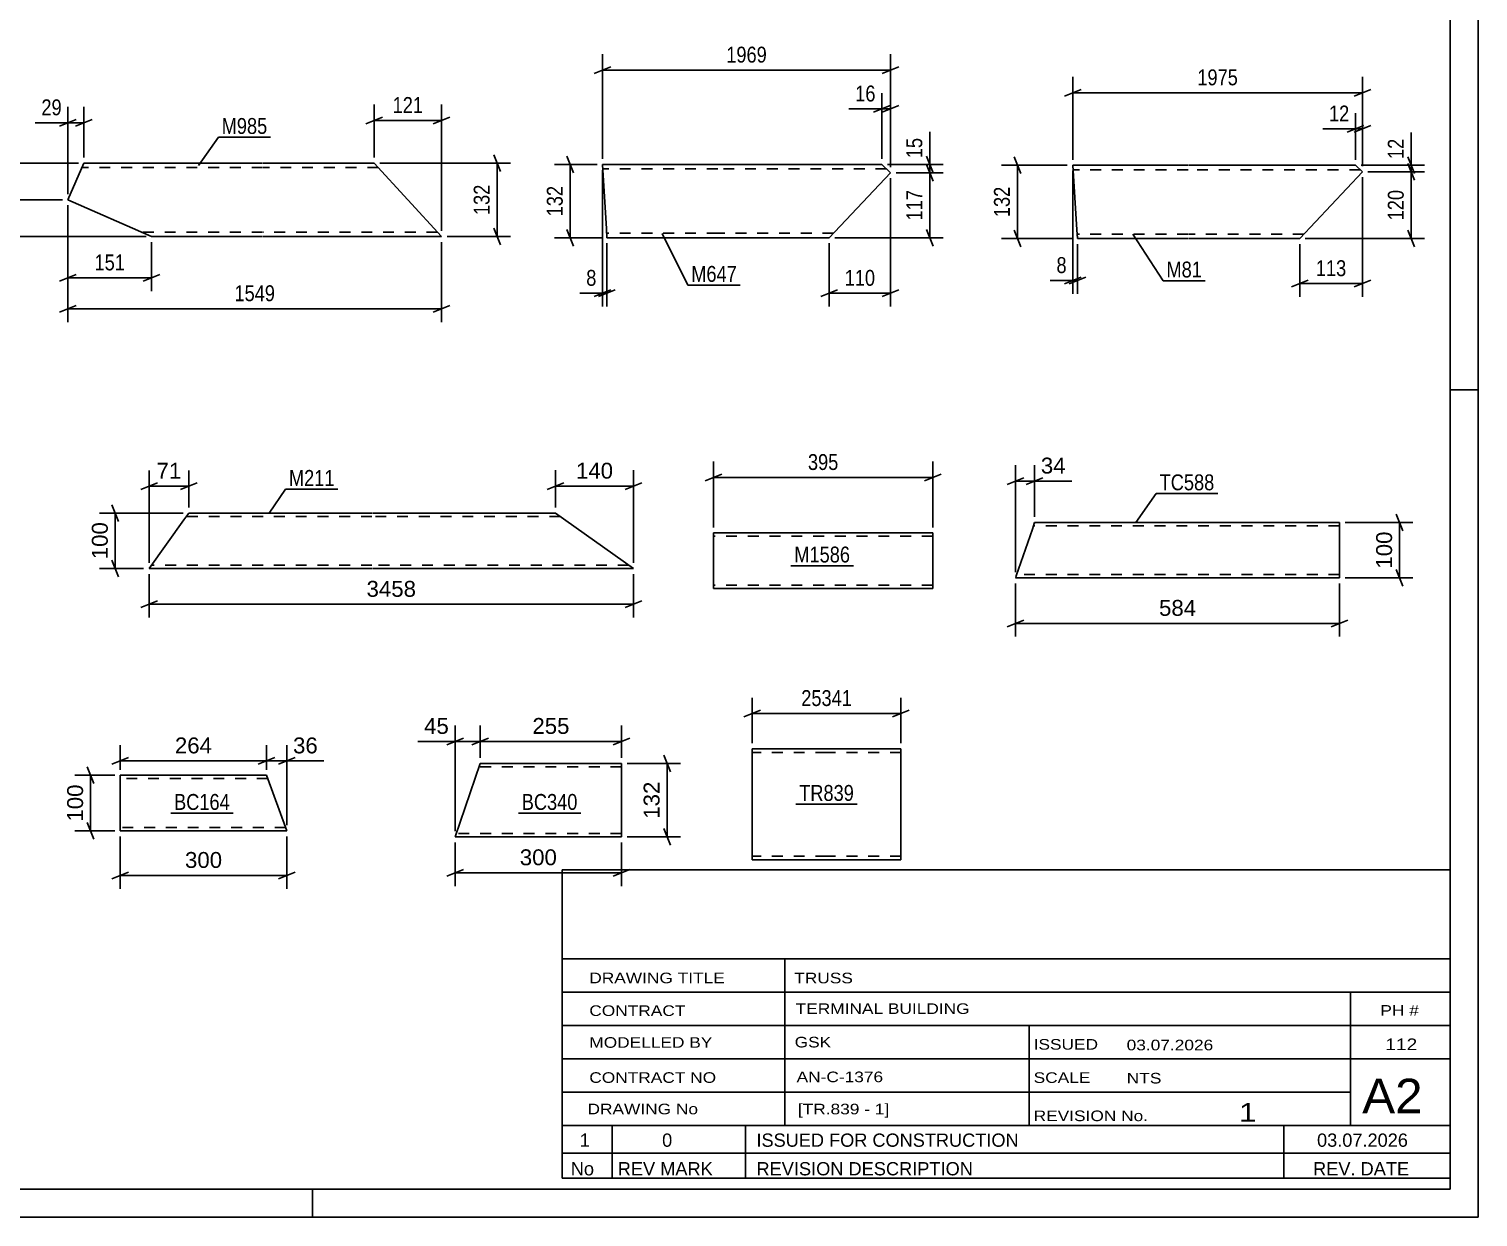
# Model space of a CAD drawing. Header units: millimetres. Extents: x -2250 to 594, y 0 to 1057.
# Drawn here: x 332.9 to 594, y 0 to 214 of the extents above; entities that cross this region are included whole.
import ezdxf

# ---------------------------------------------------------------- set-up
doc = ezdxf.new("R2010")
doc.units = ezdxf.units.MM
doc.linetypes.add('DXK_LINE_DOT2', pattern=[3.9198, 1.9599, -1.9599])
doc.styles.add('Arial', font='ARIAL.TTF', dxfattribs={"height": 0.2})
doc.styles.add('Arial Narrow', font='ARIALN.TTF', dxfattribs={"height": 0.2})

# ---------------------------------------------------------------- blocks, each defined once
blk = doc.blocks.new('Unknown-761553754-1133')
at = {"color": 5, "linetype": 'Continuous'}
for p, q in [((594, 0), (594, 420)), ((589, 5), (589, 415)), ((594, 149), (589, 149)), ((5, 5), (589, 5)), ((384, 0), (384, 5)), ((0, 0), (594, 0))]:
    blk.add_line(p, q, dxfattribs=at)
blk = doc.blocks.new('Unknown-761553754-25803')
at = {"color": 7, "linetype": 'Continuous'}
for p, q in [((429, 16.5), (589, 16.5)), ((589, 16.5), (429, 16.5)), ((429, 16.5), (429, 11.5)), ((438, 16.5), (438, 11.5)), ((462, 16.5), (462, 11.5)), ((559, 16.5), (559, 11.5)), ((589, 16.5), (589, 11.5)), ((429, 11.5), (589, 11.5)), ((429, 11.5), (429, 7)), ((429, 11.5), (589, 11.5)), ((438, 11.5), (438, 7)), ((462, 11.5), (462, 7)), ((559, 11.5), (559, 7)), ((589, 11.5), (589, 7)), ((589, 7), (429, 7))]:
    blk.add_line(p, q, dxfattribs=at)
at = {"color": 7, "linetype": 'Continuous', "style": 'Arial Narrow'}
for s, height, width, p in [('1', 2.39, 1.196471, (432.16, 12.65)), ('0', 2.39, 1.196471, (447, 12.65)), ('ISSUED FOR CONSTRUCTION', 2.3861, 1.196471, (464, 12.65)), ('03.07.2026', 2.386, 1.196471, (565, 12.65)), ('No', 2.386, 1.2, (430.54, 7.5)), ('REV MARK', 2.386, 1.2, (439, 7.5)), ('REVISION DESCRIPTION', 2.3861, 1.2, (464, 7.5)), ('REV. DATE', 2.386, 1.2, (564.28, 7.5))]:
    blk.add_text(s, height=height, dxfattribs=dict(at, width=width)).set_placement(p)
blk = doc.blocks.new('Unknown-761553754-25804')
at = {"color": 7, "linetype": 'Continuous'}
for p, q in [((429, 62.55), (429, 16.5)), ((429, 62.55), (589, 62.55)), ((589, 62.5), (589, 16.5)), ((429, 46.5), (589, 46.5)), ((469.14, 46.5), (469.14, 16.5)), ((429, 40.5), (589, 40.5)), ((571, 16.6), (571, 40.5)), ((429, 34.5), (589, 34.5)), ((513.14, 34.5), (513.14, 16.5)), ((429, 28.5), (589, 28.5)), ((429, 22.5), (571, 22.5)), ((429, 16.5), (589, 16.5))]:
    blk.add_line(p, q, dxfattribs=at)
at = {"color": 7, "style": 'Arial Narrow'}
for s, height, width, p in [('DRAWING TITLE', 1.9089, 1.425378, (433.88, 42.1)), ('TRUSS', 1.909, 1.425378, (470.81, 42.09)), ('CONTRACT', 1.909, 1.425378, (433.88, 36.21)), ('TERMINAL BUILDING', 1.9089, 1.425378, (471.06, 36.57)), ('MODELLED BY', 1.9089, 1.425378, (433.88, 30.48)), ('GSK', 1.909, 1.425378, (470.88, 30.54)), ('ISSUED', 1.909, 1.425378, (513.94, 30.14)), ('03.07.2026', 1.909, 1.425378, (530.69, 30.02)), ('AN-C-1376', 1.909, 1.425378, (471.23, 24.28)), ('CONTRACT NO', 1.9089, 1.425378, (433.88, 24.16)), ('SCALE', 1.909, 1.425378, (513.94, 24.15)), ('A2', 6.204, 1.25, (573.14, 18.7)), ('DRAWING No', 1.909, 1.425378, (433.56, 18.5)), ('[TR.839 - 1]', 1.9089, 1.425378, (471.46, 18.49)), ('REVISION No.', 1.9089, 1.425378, (513.94, 17.27)), ('1', 3.34, 1.5, (550.91, 17.18))]:
    blk.add_text(s, height=height, dxfattribs=dict(at, width=width)).set_placement(p)
at = {"color": 7, "linetype": 'Continuous', "style": 'Arial Narrow', "width": 1.43}
for s, height, p in [('PH #', 1.909, (576.4, 36.25)), ('112', 2.1, (577.3, 30.05)), ('NTS', 1.909, (530.7, 24.05))]:
    blk.add_text(s, height=height, dxfattribs=at).set_placement(p)
blk = doc.blocks.new('Part-761553754-12386 - 12385')
at = {"color": 2, "linetype": 'Continuous'}
for p, q in [((495.77, 123.19), (456.26, 123.19)), ((456.26, 123.19), (456.26, 113.28)), ((495.77, 113.19), (495.77, 123.19)), ((456.26, 113.28), (456.26, 113.19)), ((456.26, 113.19), (495.77, 113.19))]:
    blk.add_line(p, q, dxfattribs=at)
at = {"color": 7, "linetype": 'DXK_LINE_DOT2'}
for p, q in [((495.77, 122.59), (456.26, 122.59)), ((456.26, 113.79), (456.26, 113.84)), ((495.77, 113.79), (456.26, 113.79)), ((495.77, 113.79), (495.77, 113.84))]:
    blk.add_line(p, q, dxfattribs=at)
blk = doc.blocks.new('Part-761553754-12401 - 12400')
at = {"color": 2, "linetype": 'Continuous'}
for p, q in [((476.59, 84.34), (463.25, 84.34)), ((463.25, 65.68), (463.25, 84.34)), ((490.02, 84.34), (476.69, 84.34)), ((490.02, 84.34), (490.02, 64.34)), ((463.25, 65.68), (463.25, 64.34)), ((476.59, 64.34), (463.25, 64.34)), ((490.02, 64.34), (476.69, 64.34))]:
    blk.add_line(p, q, dxfattribs=at)
at = {"color": 7, "linetype": 'DXK_LINE_DOT2'}
for p, q in [((476.59, 83.68), (463.25, 83.68)), ((490.02, 83.68), (476.69, 83.68)), ((463.25, 64.44), (463.25, 65.68)), ((463.25, 65.01), (463.25, 65.06)), ((476.59, 65.01), (463.25, 65.01)), ((490.02, 65.01), (476.69, 65.01)), ((490.02, 65.01), (490.02, 65.06))]:
    blk.add_line(p, q, dxfattribs=at)
blk = doc.blocks.new('Part-761553754-18416 - 18415')
at = {"color": 2, "linetype": 'Continuous'}
for p, q in [((360.85, 125.59), (354.57, 116.79)), ((361.71, 126.79), (360.85, 125.59)), ((361.71, 126.79), (394.71, 126.79)), ((394.81, 126.79), (427.81, 126.79)), ((441.83, 116.79), (427.81, 126.79)), ((354.57, 116.79), (394.71, 116.79)), ((394.81, 116.79), (441.83, 116.79))]:
    blk.add_line(p, q, dxfattribs=at)
at = {"color": 7, "linetype": 'DXK_LINE_DOT2'}
for p, q in [((394.71, 126.19), (361.28, 126.19)), ((361.46, 126.44), (361.71, 126.79)), ((428.65, 126.19), (394.81, 126.19)), ((394.71, 117.39), (355, 117.39)), ((440.99, 117.39), (394.81, 117.39))]:
    blk.add_line(p, q, dxfattribs=at)
blk = doc.blocks.new('Part-761553754-18824 - 18823')
at = {"color": 2, "linetype": 'Continuous'}
for p, q in [((510.8, 115.46), (513.71, 123.91)), ((514.12, 125.11), (513.71, 123.91)), ((514.12, 125.11), (569.05, 125.11)), ((569.05, 125.11), (569.05, 125.01)), ((569.05, 125.01), (569.05, 115.11)), ((510.68, 115.11), (510.71, 115.2)), ((569.05, 115.11), (510.68, 115.11)), ((510.71, 115.2), (510.8, 115.46))]:
    blk.add_line(p, q, dxfattribs=at)
at = {"color": 7, "linetype": 'DXK_LINE_DOT2'}
for p, q in [((569.05, 124.51), (513.91, 124.51)), ((514.09, 125.01), (514, 124.75)), ((514.12, 125.11), (514.09, 125.01)), ((569.05, 124.75), (569.05, 125.11)), ((569.05, 115.71), (510.88, 115.71))]:
    blk.add_line(p, q, dxfattribs=at)
blk = doc.blocks.new('Part-761553754-19126 - 19125')
at = {"color": 2, "linetype": 'Continuous'}
for p, q in [((409.69, 68.47), (414.24, 81.67)), ((414.24, 81.67), (439.69, 81.67)), ((439.69, 81.67), (439.69, 81.58)), ((439.69, 81.58), (439.69, 81.32)), ((439.69, 81.32), (439.69, 80.47)), ((439.69, 68.47), (439.69, 80.47)), ((439.69, 68.47), (409.69, 68.47))]:
    blk.add_line(p, q, dxfattribs=at)
at = {"color": 7, "linetype": 'DXK_LINE_DOT2'}
for p, q in [((439.69, 81.07), (414.03, 81.07)), ((439.69, 80.47), (439.69, 80.93)), ((439.69, 69.07), (409.9, 69.07))]:
    blk.add_line(p, q, dxfattribs=at)
blk = doc.blocks.new('Part-761553754-19142 - 19141')
at = {"color": 2, "linetype": 'Continuous'}
for p, q in [((349.37, 79.55), (349.37, 78.35)), ((349.37, 79.55), (375.73, 79.55)), ((349.37, 70.75), (349.37, 78.35)), ((379.37, 69.55), (375.73, 79.55)), ((349.37, 69.64), (349.37, 70.75)), ((349.37, 69.55), (349.37, 69.64)), ((349.37, 69.55), (379.37, 69.55))]:
    blk.add_line(p, q, dxfattribs=at)
at = {"color": 7, "linetype": 'DXK_LINE_DOT2'}
for p, q in [((349.37, 79.55), (349.37, 79.46)), ((349.37, 79.46), (349.37, 79.2)), ((375.95, 78.95), (349.37, 78.95)), ((349.37, 69.9), (349.37, 70.75)), ((379.16, 70.15), (349.37, 70.15))]:
    blk.add_line(p, q, dxfattribs=at)
blk = doc.blocks.new('Part-761553754-12151 - 12150')
at = {"color": 2, "linetype": 'Continuous'}
for p, q in [((436.97, 177.96), (436.28, 189.56)), ((436.28, 189.56), (457.01, 189.56)), ((457.11, 189.56), (486.58, 189.56)), ((488.15, 188.08), (477.11, 176.36)), ((486.58, 189.56), (488.15, 188.08)), ((437.06, 176.36), (436.97, 177.96)), ((457.01, 176.36), (437.06, 176.36)), ((477.11, 176.36), (457.11, 176.36))]:
    blk.add_line(p, q, dxfattribs=at)
at = {"color": 7, "linetype": 'DXK_LINE_DOT2'}
for p, q in [((457.01, 188.76), (436.33, 188.76)), ((487.43, 188.76), (457.11, 188.76)), ((437.05, 176.48), (436.97, 177.96)), ((437.01, 177.16), (437.01, 177.22)), ((457.01, 177.16), (437.01, 177.16)), ((477.87, 177.16), (457.11, 177.16))]:
    blk.add_line(p, q, dxfattribs=at)
blk = doc.blocks.new('Part-761553754-12158 - 12157')
at = {"color": 2, "linetype": 'Continuous'}
for p, q in [((521.72, 177.82), (521, 189.42)), ((521, 189.42), (541.77, 189.42)), ((541.87, 189.42), (571.93, 189.42)), ((573.16, 188.26), (561.87, 176.22)), ((571.93, 189.42), (573.16, 188.26)), ((521.82, 176.22), (521.72, 177.82)), ((541.77, 176.22), (521.82, 176.22)), ((561.87, 176.22), (541.87, 176.22))]:
    blk.add_line(p, q, dxfattribs=at)
at = {"color": 7, "linetype": 'DXK_LINE_DOT2'}
for p, q in [((541.77, 188.62), (521.05, 188.62)), ((572.78, 188.62), (541.87, 188.62)), ((521.82, 176.34), (521.72, 177.82)), ((521.77, 177.02), (521.77, 177.08)), ((541.77, 177.02), (521.77, 177.02)), ((562.62, 177.02), (541.87, 177.02))]:
    blk.add_line(p, q, dxfattribs=at)
blk = doc.blocks.new('Part-761553754-12169 - 12168')
at = {"color": 2, "linetype": 'Continuous'}
for p, q in [((339.95, 183.21), (342.84, 189.79)), ((375.02, 189.79), (342.84, 189.79)), ((395.12, 189.79), (375.12, 189.79)), ((395.12, 189.79), (407.27, 176.59)), ((355.02, 176.59), (339.95, 183.21)), ((375.02, 176.59), (355.02, 176.59)), ((407.27, 176.59), (375.12, 176.59))]:
    blk.add_line(p, q, dxfattribs=at)
at = {"color": 7, "linetype": 'DXK_LINE_DOT2'}
for p, q in [((375.02, 188.99), (342.49, 188.99)), ((395.86, 188.99), (375.12, 188.99)), ((355.02, 176.59), (352.67, 177.63)), ((375.02, 177.39), (353.2, 177.39)), ((406.53, 177.39), (375.12, 177.39)), ((406.53, 177.39), (406.47, 177.45))]:
    blk.add_line(p, q, dxfattribs=at)
blk = doc.blocks.new('StraightDimension-761553754-13142 - 12385')
at = {"color": 7, "linetype": 'Continuous'}
for p, q in [((456.26, 124.19), (456.26, 136.04)), ((495.77, 124.19), (495.77, 136.04)), ((457.76, 133.79), (454.76, 132.59)), ((456.26, 133.19), (495.77, 133.19)), ((494.27, 132.59), (497.27, 133.79))]:
    blk.add_line(p, q, dxfattribs=at)
at = {"color": 0}
blk.add_wipeout([(479.36, 133.94), (479.36, 138.14), (472.67, 138.14), (472.67, 133.94)], dxfattribs=at)
at = {"color": 3, "style": 'Arial Narrow'}
blk.add_text('395', height=2.863, dxfattribs=at).set_placement((473.27, 134.54))
blk = doc.blocks.new('StraightDimension-761553754-13178 - 12400')
at = {"color": 7, "linetype": 'Continuous'}
for p, q in [((463.25, 85.34), (463.25, 93.53)), ((490.02, 85.34), (490.02, 93.53)), ((464.75, 91.28), (461.75, 90.08)), ((463.25, 90.68), (490.02, 90.68)), ((488.52, 90.08), (491.52, 91.28))]:
    blk.add_line(p, q, dxfattribs=at)
at = {"color": 0}
blk.add_wipeout([(481.81, 91.43), (481.81, 95.63), (471.47, 95.63), (471.47, 91.43)], dxfattribs=at)
at = {"color": 3, "style": 'Arial Narrow'}
blk.add_text('25341', height=2.863, dxfattribs=at).set_placement((472.07, 92.03))
blk = doc.blocks.new('StraightDimension-761553754-18682 - 18415')
at = {"color": 7, "linetype": 'Continuous'}
for p, q in [((354.57, 117.79), (354.57, 134.47)), ((361.71, 127.79), (361.71, 134.47)), ((353.07, 131.02), (356.07, 132.22)), ((354.57, 131.62), (361.71, 131.62)), ((363.21, 132.22), (360.21, 131.02))]:
    blk.add_line(p, q, dxfattribs=at)
at = {"color": 0}
blk.add_wipeout([(360.96, 132.37), (360.96, 136.57), (355.32, 136.57), (355.32, 132.37)], dxfattribs=at)
at = {"color": 3, "style": 'Arial'}
blk.add_text('71', height=2.865, dxfattribs=at).set_placement((355.92, 132.97))
blk = doc.blocks.new('StraightDimension-761553754-18768 - 18415')
at = {"color": 7, "linetype": 'Continuous'}
for p, q in [((347.87, 128.29), (349.07, 125.29)), ((360.71, 126.79), (345.62, 126.79)), ((348.47, 116.79), (348.47, 126.79)), ((349.07, 115.29), (347.87, 118.29)), ((353.57, 116.79), (345.62, 116.79))]:
    blk.add_line(p, q, dxfattribs=at)
at = {"color": 0}
blk.add_wipeout([(347.72, 125.73), (343.52, 125.73), (343.52, 117.86), (347.72, 117.86)], dxfattribs=at)
at = {"color": 3, "style": 'Arial'}
blk.add_text('100', height=2.865, rotation=90.0002, dxfattribs=at).set_placement((347.12, 118.46))
blk = doc.blocks.new('StraightDimension-761553754-18720 - 18415')
at = {"color": 7, "linetype": 'Continuous'}
for p, q in [((427.81, 127.79), (427.81, 134.48)), ((441.83, 117.79), (441.83, 134.48)), ((429.31, 132.23), (426.31, 131.03)), ((427.81, 131.63), (441.83, 131.63)), ((440.33, 131.03), (443.33, 132.23))]:
    blk.add_line(p, q, dxfattribs=at)
at = {"color": 0}
blk.add_wipeout([(438.75, 132.38), (438.75, 136.58), (430.88, 136.58), (430.88, 132.38)], dxfattribs=at)
at = {"color": 3, "style": 'Arial'}
blk.add_text('140', height=2.865, dxfattribs=at).set_placement((431.48, 132.98))
blk = doc.blocks.new('StraightDimension-761553754-18748 - 18415')
at = {"color": 7, "linetype": 'Continuous'}
for p, q in [((354.57, 115.79), (354.57, 107.95)), ((441.83, 115.79), (441.83, 107.95)), ((356.07, 110.95), (353.07, 109.75)), ((354.57, 110.35), (441.83, 110.35)), ((440.33, 109.75), (443.33, 110.95))]:
    blk.add_line(p, q, dxfattribs=at)
at = {"color": 0}
blk.add_wipeout([(403.25, 111.1), (403.25, 115.3), (393.15, 115.3), (393.15, 111.1)], dxfattribs=at)
at = {"color": 3, "style": 'Arial'}
blk.add_text('3458', height=2.865, dxfattribs=at).set_placement((393.75, 111.7))
blk = doc.blocks.new('StraightDimension-761553754-18864 - 18823')
at = {"color": 7, "linetype": 'Continuous'}
for p, q in [((510.68, 114.11), (510.68, 104.52)), ((569.05, 114.11), (569.05, 104.52)), ((512.18, 107.52), (509.18, 106.32)), ((567.55, 106.32), (570.55, 107.52)), ((510.68, 106.92), (569.05, 106.92))]:
    blk.add_line(p, q, dxfattribs=at)
at = {"color": 0}
blk.add_wipeout([(543.8, 107.67), (543.8, 111.87), (535.93, 111.87), (535.93, 107.67)], dxfattribs=at)
at = {"color": 3, "style": 'Arial'}
blk.add_text('584', height=2.865, dxfattribs=at).set_placement((536.53, 108.27))
blk = doc.blocks.new('StraightDimension-761553754-18830 - 18823')
at = {"color": 7, "linetype": 'Continuous'}
for p, q in [((509.18, 131.95), (512.18, 133.15)), ((510.68, 116.11), (510.68, 135.4)), ((515.62, 133.15), (512.62, 131.95)), ((514.12, 126.11), (514.12, 135.4)), ((510.68, 132.55), (514.12, 132.55))]:
    blk.add_line(p, q, dxfattribs=at)
at = {"color": 0}
blk.add_wipeout([(520.29, 133.3), (520.29, 137.5), (514.64, 137.5), (514.64, 133.3)], dxfattribs=at)
at = {"color": 7, "linetype": 'Continuous'}
blk.add_line((514.12, 132.55), (520.82, 132.55), dxfattribs=at)
blk.add_line((514.12, 132.55), (520.82, 132.55), dxfattribs=at)
at = {"color": 3, "style": 'Arial'}
blk.add_text('34', height=2.865, dxfattribs=at).set_placement((515.24, 133.9))
blk = doc.blocks.new('StraightDimension-761553754-18853 - 18823')
at = {"color": 7, "linetype": 'Continuous'}
for p, q in [((579.26, 126.61), (580.46, 123.61)), ((570.05, 125.11), (582.26, 125.11)), ((579.86, 115.11), (579.86, 125.11)), ((570.05, 115.11), (582.26, 115.11)), ((580.46, 113.61), (579.26, 116.61))]:
    blk.add_line(p, q, dxfattribs=at)
at = {"color": 0}
blk.add_wipeout([(579.11, 124.04), (574.91, 124.04), (574.91, 116.17), (579.11, 116.17)], dxfattribs=at)
at = {"color": 3, "style": 'Arial'}
blk.add_text('100', height=2.865, rotation=90.0002, dxfattribs=at).set_placement((578.51, 116.77))
blk = doc.blocks.new('StraightDimension-761553754-19539 - 19125')
at = {"color": 7, "linetype": 'Continuous'}
for p, q in [((440.69, 81.67), (450.29, 81.67)), ((448.49, 80.17), (447.29, 83.17)), ((447.89, 68.47), (447.89, 81.67)), ((440.69, 68.47), (450.29, 68.47)), ((447.29, 69.97), (448.49, 66.97))]:
    blk.add_line(p, q, dxfattribs=at)
at = {"color": 0}
blk.add_wipeout([(447.14, 79), (442.94, 79), (442.94, 71.13), (447.14, 71.13)], dxfattribs=at)
at = {"color": 3, "style": 'Arial'}
blk.add_text('132', height=2.865, rotation=90.0002, dxfattribs=at).set_placement((446.54, 71.73))
blk = doc.blocks.new('StraightDimension-761553754-19550 - 19125')
at = {"color": 7, "linetype": 'Continuous'}
for p, q in [((415.74, 86.26), (412.74, 85.06)), ((414.24, 82.67), (414.24, 88.51)), ((438.19, 85.06), (441.19, 86.26)), ((439.69, 82.67), (439.69, 88.51)), ((414.24, 85.66), (439.69, 85.66))]:
    blk.add_line(p, q, dxfattribs=at)
at = {"color": 0}
blk.add_wipeout([(430.9, 86.41), (430.9, 90.61), (423.03, 90.61), (423.03, 86.41)], dxfattribs=at)
at = {"color": 3, "style": 'Arial'}
blk.add_text('255', height=2.865, dxfattribs=at).set_placement((423.63, 87.01))
blk = doc.blocks.new('StraightDimension-761553754-19551 - 19125')
at = {"color": 7, "linetype": 'Continuous'}
for p, q in [((408.19, 85.06), (411.19, 86.26)), ((409.69, 69.47), (409.69, 88.51)), ((415.74, 86.26), (412.74, 85.06)), ((414.24, 82.67), (414.24, 88.51)), ((409.69, 85.66), (414.24, 85.66))]:
    blk.add_line(p, q, dxfattribs=at)
at = {"color": 0}
blk.add_wipeout([(409.17, 86.41), (409.17, 90.61), (403.52, 90.61), (403.52, 86.41)], dxfattribs=at)
at = {"color": 7, "linetype": 'Continuous'}
blk.add_line((409.69, 85.66), (402.99, 85.66), dxfattribs=at)
blk.add_line((409.69, 85.66), (402.99, 85.66), dxfattribs=at)
at = {"color": 3, "style": 'Arial'}
blk.add_text('45', height=2.865, dxfattribs=at).set_placement((404.12, 87.01))
blk = doc.blocks.new('StraightDimension-761553754-19585 - 19125')
at = {"color": 7, "linetype": 'Continuous'}
for p, q in [((409.69, 67.47), (409.69, 59.6)), ((439.69, 67.47), (439.69, 59.6)), ((411.19, 62.6), (408.19, 61.4)), ((409.69, 62), (439.69, 62)), ((438.19, 61.4), (441.19, 62.6))]:
    blk.add_line(p, q, dxfattribs=at)
at = {"color": 0}
blk.add_wipeout([(428.63, 62.75), (428.63, 66.95), (420.76, 66.95), (420.76, 62.75)], dxfattribs=at)
at = {"color": 3, "style": 'Arial'}
blk.add_text('300', height=2.865, dxfattribs=at).set_placement((421.36, 63.35))
blk = doc.blocks.new('StraightDimension-761553754-19528 - 19141')
at = {"color": 7, "linetype": 'Continuous'}
for p, q in [((349.37, 68.55), (349.37, 59.12)), ((379.37, 68.55), (379.37, 59.12)), ((350.87, 62.12), (347.87, 60.92)), ((349.37, 61.52), (379.37, 61.52)), ((377.87, 60.92), (380.87, 62.12))]:
    blk.add_line(p, q, dxfattribs=at)
at = {"color": 0}
blk.add_wipeout([(368.31, 62.27), (368.31, 66.47), (360.44, 66.47), (360.44, 62.27)], dxfattribs=at)
at = {"color": 3, "style": 'Arial'}
blk.add_text('300', height=2.865, dxfattribs=at).set_placement((361.04, 62.87))
blk = doc.blocks.new('StraightDimension-761553754-19504 - 19141')
at = {"color": 7, "linetype": 'Continuous'}
for p, q in [((349.37, 80.55), (349.37, 85)), ((375.73, 80.55), (375.73, 85)), ((350.87, 82.75), (347.87, 81.55)), ((349.37, 82.15), (375.73, 82.15)), ((374.23, 81.55), (377.23, 82.75))]:
    blk.add_line(p, q, dxfattribs=at)
at = {"color": 0}
blk.add_wipeout([(366.49, 82.9), (366.49, 87.1), (358.62, 87.1), (358.62, 82.9)], dxfattribs=at)
at = {"color": 3, "style": 'Arial'}
blk.add_text('264', height=2.865, dxfattribs=at).set_placement((359.22, 83.5))
blk = doc.blocks.new('StraightDimension-761553754-19480 - 19141')
at = {"color": 7, "linetype": 'Continuous'}
for p, q in [((343.42, 81.05), (344.62, 78.05)), ((348.37, 79.55), (341.17, 79.55)), ((344.02, 69.55), (344.02, 79.55)), ((344.62, 68.05), (343.42, 71.05)), ((348.37, 69.55), (341.17, 69.55))]:
    blk.add_line(p, q, dxfattribs=at)
at = {"color": 0}
blk.add_wipeout([(343.27, 78.48), (339.07, 78.48), (339.07, 70.61), (343.27, 70.61)], dxfattribs=at)
at = {"color": 3, "style": 'Arial'}
blk.add_text('100', height=2.865, rotation=90.0002, dxfattribs=at).set_placement((342.67, 71.21))
blk = doc.blocks.new('StraightDimension-761553754-19503 - 19141')
at = {"color": 7, "linetype": 'Continuous'}
for p, q in [((375.73, 80.55), (375.73, 85)), ((379.37, 70.55), (379.37, 85)), ((374.23, 81.55), (377.23, 82.75)), ((375.73, 82.15), (379.37, 82.15)), ((380.87, 82.75), (377.87, 81.55))]:
    blk.add_line(p, q, dxfattribs=at)
at = {"color": 0}
blk.add_wipeout([(385.55, 82.9), (385.55, 87.1), (379.9, 87.1), (379.9, 82.9)], dxfattribs=at)
at = {"color": 7, "linetype": 'Continuous'}
blk.add_line((379.37, 82.15), (386.07, 82.15), dxfattribs=at)
blk.add_line((379.37, 82.15), (386.07, 82.15), dxfattribs=at)
at = {"color": 3, "style": 'Arial'}
blk.add_text('36', height=2.865, dxfattribs=at).set_placement((380.5, 83.5))
blk = doc.blocks.new('StraightDimension-761553754-18041 - 12150')
at = {"color": 7, "linetype": 'Continuous'}
for p, q in [((489.15, 188.08), (497.62, 188.08)), ((494.62, 189.58), (495.82, 186.58)), ((495.22, 176.36), (495.22, 188.08)), ((495.82, 174.86), (494.62, 177.86)), ((478.11, 176.36), (497.62, 176.36))]:
    blk.add_line(p, q, dxfattribs=at)
at = {"color": 0}
blk.add_wipeout([(494.47, 185.56), (490.27, 185.56), (490.27, 178.88), (494.47, 178.88)], dxfattribs=at)
at = {"color": 3, "style": 'Arial Narrow'}
blk.add_text('117', height=2.863, rotation=90.0002, dxfattribs=at).set_placement((493.87, 179.48))
blk = doc.blocks.new('StraightDimension-761553754-12788 - 12150')
at = {"color": 7, "linetype": 'Continuous'}
for p, q in [((436.28, 188.56), (436.28, 163.96)), ((437.06, 175.36), (437.06, 163.96)), ((434.78, 165.76), (437.78, 166.96)), ((438.56, 166.96), (435.56, 165.76)), ((436.28, 166.36), (437.06, 166.36))]:
    blk.add_line(p, q, dxfattribs=at)
at = {"color": 0}
blk.add_wipeout([(435.76, 167.11), (435.76, 171.31), (432.73, 171.31), (432.73, 167.11)], dxfattribs=at)
at = {"color": 7, "linetype": 'Continuous'}
blk.add_line((436.28, 166.36), (432.2, 166.36), dxfattribs=at)
blk.add_line((436.28, 166.36), (432.2, 166.36), dxfattribs=at)
at = {"color": 3, "style": 'Arial Narrow'}
blk.add_text('8', height=2.86, dxfattribs=at).set_placement((433.33, 167.71))
blk = doc.blocks.new('StraightDimension-761553754-18040 - 12150')
at = {"color": 7, "linetype": 'Continuous'}
for p, q in [((494.62, 191.06), (495.82, 188.06)), ((487.58, 189.56), (497.62, 189.56)), ((489.15, 188.08), (497.62, 188.08)), ((495.82, 186.58), (494.62, 189.58)), ((495.22, 188.08), (495.22, 189.56))]:
    blk.add_line(p, q, dxfattribs=at)
at = {"color": 0}
blk.add_wipeout([(494.47, 194.94), (490.27, 194.94), (490.27, 190.09), (494.47, 190.09)], dxfattribs=at)
at = {"color": 7, "linetype": 'Continuous'}
blk.add_line((495.22, 189.56), (495.22, 195.47), dxfattribs=at)
blk.add_line((495.22, 189.56), (495.22, 195.47), dxfattribs=at)
at = {"color": 3, "style": 'Arial Narrow'}
blk.add_text('15', height=2.863, rotation=90.0002, dxfattribs=at).set_placement((493.87, 190.69))
blk = doc.blocks.new('StraightDimension-761553754-12804 - 12150')
at = {"color": 7, "linetype": 'Continuous'}
for p, q in [((431.04, 188.06), (429.84, 191.06)), ((435.28, 189.56), (427.59, 189.56)), ((430.44, 176.36), (430.44, 189.56)), ((429.84, 177.86), (431.04, 174.86)), ((436.06, 176.36), (427.59, 176.36))]:
    blk.add_line(p, q, dxfattribs=at)
at = {"color": 0}
blk.add_wipeout([(429.69, 186.3), (425.49, 186.3), (425.49, 179.62), (429.69, 179.62)], dxfattribs=at)
at = {"color": 3, "style": 'Arial Narrow'}
blk.add_text('132', height=2.863, rotation=90.0002, dxfattribs=at).set_placement((429.09, 180.22))
blk = doc.blocks.new('StraightDimension-761553754-12792 - 12150')
at = {"color": 7, "linetype": 'Continuous'}
for p, q in [((486.58, 190.56), (486.58, 202.41)), ((488.15, 189.08), (488.15, 202.41)), ((485.08, 198.96), (488.08, 200.16)), ((486.58, 199.56), (488.15, 199.56)), ((489.65, 200.16), (486.65, 198.96))]:
    blk.add_line(p, q, dxfattribs=at)
at = {"color": 0}
blk.add_wipeout([(486.05, 200.31), (486.05, 204.51), (481.19, 204.51), (481.19, 200.31)], dxfattribs=at)
at = {"color": 7, "linetype": 'Continuous'}
blk.add_line((486.58, 199.56), (480.67, 199.56), dxfattribs=at)
blk.add_line((486.58, 199.56), (480.67, 199.56), dxfattribs=at)
at = {"color": 3, "style": 'Arial Narrow'}
blk.add_text('16', height=2.863, dxfattribs=at).set_placement((481.79, 200.91))
blk = doc.blocks.new('StraightDimension-761553754-12784 - 12150')
at = {"color": 7, "linetype": 'Continuous'}
for p, q in [((488.15, 187.08), (488.15, 163.96)), ((477.11, 175.36), (477.11, 163.96)), ((475.61, 165.76), (478.61, 166.96)), ((477.11, 166.36), (488.15, 166.36)), ((489.65, 166.96), (486.65, 165.76))]:
    blk.add_line(p, q, dxfattribs=at)
at = {"color": 0}
blk.add_wipeout([(485.97, 167.11), (485.97, 171.31), (479.29, 171.31), (479.29, 167.11)], dxfattribs=at)
at = {"color": 3, "style": 'Arial Narrow'}
blk.add_text('110', height=2.863, dxfattribs=at).set_placement((479.89, 167.71))
blk = doc.blocks.new('StraightDimension-761553754-12810 - 12150')
at = {"color": 7, "linetype": 'Continuous'}
for p, q in [((436.28, 190.56), (436.28, 209.41)), ((488.15, 189.08), (488.15, 209.41)), ((437.78, 207.16), (434.78, 205.96)), ((436.28, 206.56), (488.15, 206.56)), ((486.65, 205.96), (489.65, 207.16))]:
    blk.add_line(p, q, dxfattribs=at)
at = {"color": 0}
blk.add_wipeout([(466.47, 207.31), (466.47, 211.51), (457.96, 211.51), (457.96, 207.31)], dxfattribs=at)
at = {"color": 3, "style": 'Arial Narrow'}
blk.add_text('1969', height=2.863, dxfattribs=at).set_placement((458.56, 207.91))
blk = doc.blocks.new('StraightDimension-761553754-18185 - 12157')
at = {"color": 7, "linetype": 'Continuous'}
for p, q in [((581.36, 190.92), (582.56, 187.92)), ((572.93, 189.42), (584.36, 189.42)), ((574.16, 188.26), (584.36, 188.26)), ((582.56, 186.76), (581.36, 189.76)), ((581.96, 188.26), (581.96, 189.42))]:
    blk.add_line(p, q, dxfattribs=at)
at = {"color": 0}
blk.add_wipeout([(581.21, 194.8), (577.01, 194.8), (577.01, 189.94), (581.21, 189.94)], dxfattribs=at)
at = {"color": 7, "linetype": 'Continuous'}
blk.add_line((581.96, 189.42), (581.96, 195.33), dxfattribs=at)
blk.add_line((581.96, 189.42), (581.96, 195.33), dxfattribs=at)
at = {"color": 3, "style": 'Arial Narrow'}
blk.add_text('12', height=2.863, rotation=90.0002, dxfattribs=at).set_placement((580.61, 190.54))
blk = doc.blocks.new('StraightDimension-761553754-12822 - 12157')
at = {"color": 7, "linetype": 'Continuous'}
for p, q in [((571.93, 190.42), (571.93, 198.81)), ((573.16, 189.26), (573.16, 198.81)), ((570.43, 195.36), (573.43, 196.56)), ((574.66, 196.56), (571.66, 195.36)), ((571.93, 195.96), (573.16, 195.96))]:
    blk.add_line(p, q, dxfattribs=at)
at = {"color": 0}
blk.add_wipeout([(571.4, 196.71), (571.4, 200.91), (566.55, 200.91), (566.55, 196.71)], dxfattribs=at)
at = {"color": 7, "linetype": 'Continuous'}
blk.add_line((571.93, 195.96), (566.02, 195.96), dxfattribs=at)
blk.add_line((571.93, 195.96), (566.02, 195.96), dxfattribs=at)
at = {"color": 3, "style": 'Arial Narrow'}
blk.add_text('12', height=2.863, dxfattribs=at).set_placement((567.15, 197.31))
blk = doc.blocks.new('StraightDimension-761553754-12814 - 12157')
at = {"color": 7, "linetype": 'Continuous'}
for p, q in [((573.16, 187.26), (573.16, 165.7)), ((561.87, 175.22), (561.87, 165.7)), ((560.37, 167.5), (563.37, 168.7)), ((561.87, 168.1), (573.16, 168.1)), ((574.66, 168.7), (571.66, 167.5))]:
    blk.add_line(p, q, dxfattribs=at)
at = {"color": 0}
blk.add_wipeout([(570.86, 168.85), (570.86, 173.05), (564.18, 173.05), (564.18, 168.85)], dxfattribs=at)
at = {"color": 3, "style": 'Arial Narrow'}
blk.add_text('113', height=2.863, dxfattribs=at).set_placement((564.78, 169.45))
blk = doc.blocks.new('StraightDimension-761553754-12834 - 12157')
at = {"color": 7, "linetype": 'Continuous'}
for p, q in [((511.6, 187.92), (510.4, 190.92)), ((520, 189.42), (508.15, 189.42)), ((511, 176.22), (511, 189.42)), ((510.4, 177.72), (511.6, 174.72)), ((520.82, 176.22), (508.15, 176.22))]:
    blk.add_line(p, q, dxfattribs=at)
at = {"color": 0}
blk.add_wipeout([(510.25, 186.16), (506.05, 186.16), (506.05, 179.48), (510.25, 179.48)], dxfattribs=at)
at = {"color": 3, "style": 'Arial Narrow'}
blk.add_text('132', height=2.863, rotation=90.0002, dxfattribs=at).set_placement((509.65, 180.08))
blk = doc.blocks.new('StraightDimension-761553754-12818 - 12157')
at = {"color": 7, "linetype": 'Continuous'}
for p, q in [((521, 188.42), (521, 166.26)), ((521.82, 175.22), (521.82, 166.26)), ((519.5, 168.06), (522.5, 169.26)), ((523.32, 169.26), (520.32, 168.06)), ((521, 168.66), (521.82, 168.66))]:
    blk.add_line(p, q, dxfattribs=at)
at = {"color": 0}
blk.add_wipeout([(520.48, 169.41), (520.48, 173.61), (517.45, 173.61), (517.45, 169.41)], dxfattribs=at)
at = {"color": 7, "linetype": 'Continuous'}
blk.add_line((521, 168.66), (516.92, 168.66), dxfattribs=at)
blk.add_line((521, 168.66), (516.92, 168.66), dxfattribs=at)
at = {"color": 3, "style": 'Arial Narrow'}
blk.add_text('8', height=2.86, dxfattribs=at).set_placement((518.05, 170.01))
blk = doc.blocks.new('StraightDimension-761553754-12840 - 12157')
at = {"color": 7, "linetype": 'Continuous'}
for p, q in [((521, 190.42), (521, 205.32)), ((573.16, 189.26), (573.16, 205.32)), ((522.5, 203.07), (519.5, 201.87)), ((521, 202.47), (573.16, 202.47)), ((571.66, 201.87), (574.66, 203.07))]:
    blk.add_line(p, q, dxfattribs=at)
at = {"color": 0}
blk.add_wipeout([(551.34, 203.22), (551.34, 207.42), (542.83, 207.42), (542.83, 203.22)], dxfattribs=at)
at = {"color": 3, "style": 'Arial Narrow'}
blk.add_text('1975', height=2.863, dxfattribs=at).set_placement((543.43, 203.82))
blk = doc.blocks.new('StraightDimension-761553754-18186 - 12157')
at = {"color": 7, "linetype": 'Continuous'}
for p, q in [((574.16, 188.26), (584.36, 188.26)), ((581.36, 189.76), (582.56, 186.76)), ((581.96, 176.22), (581.96, 188.26)), ((582.56, 174.72), (581.36, 177.72)), ((562.87, 176.22), (584.36, 176.22))]:
    blk.add_line(p, q, dxfattribs=at)
at = {"color": 0}
blk.add_wipeout([(581.21, 185.58), (577.01, 185.58), (577.01, 178.9), (581.21, 178.9)], dxfattribs=at)
at = {"color": 3, "style": 'Arial Narrow'}
blk.add_text('120', height=2.863, rotation=90.0002, dxfattribs=at).set_placement((580.61, 179.5))
blk = doc.blocks.new('StraightDimension-761553754-12857 - 12168')
at = {"color": 7, "linetype": 'Continuous'}
for p, q in [((338.99, 183.19), (327.14, 183.19)), ((329.39, 184.69), (330.59, 181.69)), ((329.99, 176.59), (329.99, 183.19)), ((330.59, 175.09), (329.39, 178.09)), ((354.02, 176.59), (327.14, 176.59))]:
    blk.add_line(p, q, dxfattribs=at)
at = {"color": 0}
blk.add_wipeout([(329.24, 182.32), (325.04, 182.32), (325.04, 177.46), (329.24, 177.46)], dxfattribs=at)
at = {"color": 3, "style": 'Arial Narrow'}
blk.add_text('66', height=2.863, rotation=90.0002, dxfattribs=at).set_placement((328.64, 178.06))
blk = doc.blocks.new('StraightDimension-761553754-12862 - 12168')
at = {"color": 7, "linetype": 'Continuous'}
for p, q in [((417.87, 188.29), (416.67, 191.29)), ((396.12, 189.79), (419.67, 189.79)), ((417.27, 176.59), (417.27, 189.79)), ((416.67, 178.09), (417.87, 175.09)), ((408.27, 176.59), (419.67, 176.59))]:
    blk.add_line(p, q, dxfattribs=at)
at = {"color": 0}
blk.add_wipeout([(416.52, 186.53), (412.32, 186.53), (412.32, 179.85), (416.52, 179.85)], dxfattribs=at)
at = {"color": 3, "style": 'Arial Narrow'}
blk.add_text('132', height=2.863, rotation=90.0002, dxfattribs=at).set_placement((415.92, 180.45))
blk = doc.blocks.new('StraightDimension-761553754-12852 - 12168')
at = {"color": 7, "linetype": 'Continuous'}
for p, q in [((339.95, 182.21), (339.95, 166.74)), ((355.02, 175.59), (355.02, 166.74)), ((341.45, 169.74), (338.45, 168.54)), ((353.52, 168.54), (356.52, 169.74)), ((339.95, 169.14), (355.02, 169.14))]:
    blk.add_line(p, q, dxfattribs=at)
at = {"color": 0}
blk.add_wipeout([(350.83, 169.89), (350.83, 174.09), (344.14, 174.09), (344.14, 169.89)], dxfattribs=at)
at = {"color": 3, "style": 'Arial Narrow'}
blk.add_text('151', height=2.863, dxfattribs=at).set_placement((344.74, 170.49))
blk = doc.blocks.new('StraightDimension-761553754-12844 - 12168')
at = {"color": 7, "linetype": 'Continuous'}
for p, q in [((395.12, 190.79), (395.12, 200.34)), ((407.27, 177.59), (407.27, 200.34)), ((393.62, 196.89), (396.62, 198.09)), ((395.12, 197.49), (407.27, 197.49)), ((408.77, 198.09), (405.77, 196.89))]:
    blk.add_line(p, q, dxfattribs=at)
at = {"color": 0}
blk.add_wipeout([(404.54, 198.24), (404.54, 202.44), (397.85, 202.44), (397.85, 198.24)], dxfattribs=at)
at = {"color": 3, "style": 'Arial Narrow'}
blk.add_text('121', height=2.863, dxfattribs=at).set_placement((398.45, 198.84))
blk = doc.blocks.new('StraightDimension-761553754-12856 - 12168')
at = {"color": 7, "linetype": 'Continuous'}
for p, q in [((329.39, 191.29), (330.59, 188.29)), ((341.84, 189.79), (327.14, 189.79)), ((329.99, 183.19), (329.99, 189.79)), ((338.99, 183.19), (327.14, 183.19)), ((330.59, 181.69), (329.39, 184.69))]:
    blk.add_line(p, q, dxfattribs=at)
at = {"color": 0}
blk.add_wipeout([(329.24, 188.92), (325.04, 188.92), (325.04, 184.06), (329.24, 184.06)], dxfattribs=at)
at = {"color": 3, "style": 'Arial Narrow'}
blk.add_text('66', height=2.863, rotation=90.0002, dxfattribs=at).set_placement((328.64, 184.66))
blk = doc.blocks.new('StraightDimension-761553754-12848 - 12168')
at = {"color": 7, "linetype": 'Continuous'}
for p, q in [((339.95, 184.21), (339.95, 199.92)), ((342.84, 190.79), (342.84, 199.92)), ((338.45, 196.47), (341.45, 197.67)), ((339.95, 197.07), (342.84, 197.07)), ((344.34, 197.67), (341.34, 196.47))]:
    blk.add_line(p, q, dxfattribs=at)
at = {"color": 0}
blk.add_wipeout([(339.42, 197.82), (339.42, 202.02), (334.57, 202.02), (334.57, 197.82)], dxfattribs=at)
at = {"color": 7, "linetype": 'Continuous'}
blk.add_line((339.95, 197.07), (334.04, 197.07), dxfattribs=at)
blk.add_line((339.95, 197.07), (334.04, 197.07), dxfattribs=at)
at = {"color": 3, "style": 'Arial Narrow'}
blk.add_text('29', height=2.863, dxfattribs=at).set_placement((335.17, 198.42))
blk = doc.blocks.new('StraightDimension-761553754-12868 - 12168')
at = {"color": 7, "linetype": 'Continuous'}
for p, q in [((339.95, 182.21), (339.95, 161.19)), ((407.27, 175.59), (407.27, 161.19)), ((341.45, 164.19), (338.45, 162.99)), ((339.95, 163.59), (407.27, 163.59)), ((405.77, 162.99), (408.77, 164.19))]:
    blk.add_line(p, q, dxfattribs=at)
at = {"color": 0}
blk.add_wipeout([(377.86, 164.34), (377.86, 168.54), (369.35, 168.54), (369.35, 164.34)], dxfattribs=at)
at = {"color": 3, "style": 'Arial Narrow'}
blk.add_text('1549', height=2.863, dxfattribs=at).set_placement((369.95, 164.94))
blk = doc.blocks.new('Mark-761553754-13468 - 12385')
at = {"color": 0}
blk.add_wipeout([(480.87, 117.88), (480.87, 120.88), (470.82, 120.88), (470.82, 117.88)], dxfattribs=at)
blk.add_wipeout([(480.87, 117.88), (480.87, 120.88), (470.82, 120.88), (470.82, 117.88)], dxfattribs=at)
at = {"color": 30, "linetype": 'Continuous'}
blk.add_line((470.22, 117.28), (481.47, 117.28), dxfattribs=at)
at = {"color": 3, "style": 'Arial Narrow'}
blk.add_text('M1586', height=2.863, dxfattribs=at).set_placement((470.82, 117.88))
blk = doc.blocks.new('Mark-761553754-13474 - 12400')
at = {"color": 0}
blk.add_wipeout([(481.57, 74.94), (481.57, 77.94), (471.7, 77.94), (471.7, 74.94)], dxfattribs=at)
blk.add_wipeout([(481.57, 74.94), (481.57, 77.94), (471.7, 77.94), (471.7, 74.94)], dxfattribs=at)
at = {"color": 30, "linetype": 'Continuous'}
blk.add_line((471.1, 74.34), (482.17, 74.34), dxfattribs=at)
at = {"color": 3, "style": 'Arial Narrow'}
blk.add_text('TR839', height=2.863, dxfattribs=at).set_placement((471.7, 74.94))
blk = doc.blocks.new('Mark-761553754-18674 - 18415')
at = {"color": 0}
blk.add_wipeout([(387.99, 131.67), (387.99, 134.67), (379.77, 134.67), (379.77, 131.67)], dxfattribs=at)
blk.add_wipeout([(387.99, 131.67), (387.99, 134.67), (379.77, 134.67), (379.77, 131.67)], dxfattribs=at)
at = {"color": 30, "linetype": 'Continuous'}
for p, q in [((376.19, 126.79), (379.17, 131.07)), ((379.17, 131.07), (388.59, 131.07))]:
    blk.add_line(p, q, dxfattribs=at)
at = {"color": 3, "style": 'Arial Narrow'}
blk.add_text('M211', height=2.863, dxfattribs=at).set_placement((379.77, 131.67))
blk = doc.blocks.new('Mark-761553754-20760 - 18823')
at = {"color": 0}
blk.add_wipeout([(546.5, 130.88), (546.5, 133.88), (536.64, 133.88), (536.64, 130.88)], dxfattribs=at)
blk.add_wipeout([(546.5, 130.88), (546.5, 133.88), (536.64, 133.88), (536.64, 130.88)], dxfattribs=at)
at = {"color": 30, "linetype": 'Continuous'}
for p, q in [((532.37, 125.11), (536.04, 130.28)), ((536.04, 130.28), (547.1, 130.28))]:
    blk.add_line(p, q, dxfattribs=at)
at = {"color": 3, "style": 'Arial Narrow'}
blk.add_text('TC588', height=2.863, dxfattribs=at).set_placement((536.64, 130.88))
blk = doc.blocks.new('Mark-761553754-19595 - 19125')
at = {"color": 0}
blk.add_wipeout([(431.76, 73.32), (431.76, 76.32), (421.71, 76.32), (421.71, 73.32)], dxfattribs=at)
blk.add_wipeout([(431.76, 73.32), (431.76, 76.32), (421.71, 76.32), (421.71, 73.32)], dxfattribs=at)
at = {"color": 30, "linetype": 'Continuous'}
blk.add_line((421.11, 72.72), (432.36, 72.72), dxfattribs=at)
at = {"color": 3, "style": 'Arial Narrow'}
blk.add_text('BC340', height=2.863, dxfattribs=at).set_placement((421.71, 73.32))
blk = doc.blocks.new('Mark-761553754-19601 - 19141')
at = {"color": 0}
blk.add_wipeout([(369.12, 73.32), (369.12, 76.32), (359.07, 76.32), (359.07, 73.32)], dxfattribs=at)
blk.add_wipeout([(369.12, 73.32), (369.12, 76.32), (359.07, 76.32), (359.07, 73.32)], dxfattribs=at)
at = {"color": 30, "linetype": 'Continuous'}
blk.add_line((358.47, 72.72), (369.72, 72.72), dxfattribs=at)
at = {"color": 3, "style": 'Arial Narrow'}
blk.add_text('BC164', height=2.863, dxfattribs=at).set_placement((359.07, 73.32))
blk = doc.blocks.new('Mark-761553754-13406 - 12150')
at = {"color": 0}
blk.add_wipeout([(460.47, 168.42), (460.47, 171.42), (452.25, 171.42), (452.25, 168.42)], dxfattribs=at)
blk.add_wipeout([(460.47, 168.42), (460.47, 171.42), (452.25, 171.42), (452.25, 168.42)], dxfattribs=at)
at = {"color": 30, "linetype": 'Continuous'}
for p, q in [((447.03, 177.12), (451.65, 167.82)), ((451.65, 167.82), (461.07, 167.82))]:
    blk.add_line(p, q, dxfattribs=at)
at = {"color": 3, "style": 'Arial Narrow'}
blk.add_text('M647', height=2.863, dxfattribs=at).set_placement((452.25, 168.42))
blk = doc.blocks.new('Mark-761553754-13409 - 12157')
at = {"color": 0}
blk.add_wipeout([(544.27, 169.21), (544.27, 172.21), (537.87, 172.21), (537.87, 169.21)], dxfattribs=at)
blk.add_wipeout([(544.27, 169.21), (544.27, 172.21), (537.87, 172.21), (537.87, 169.21)], dxfattribs=at)
at = {"color": 30, "linetype": 'Continuous'}
for p, q in [((531.8, 176.98), (537.27, 168.61)), ((537.27, 168.61), (544.87, 168.61))]:
    blk.add_line(p, q, dxfattribs=at)
at = {"color": 3, "style": 'Arial Narrow'}
blk.add_text('M81', height=2.863, dxfattribs=at).set_placement((537.87, 169.21))
blk = doc.blocks.new('Mark-761553754-13412 - 12168')
at = {"color": 0}
blk.add_wipeout([(375.87, 195.06), (375.87, 198.06), (367.65, 198.06), (367.65, 195.06)], dxfattribs=at)
blk.add_wipeout([(375.87, 195.06), (375.87, 198.06), (367.65, 198.06), (367.65, 195.06)], dxfattribs=at)
at = {"color": 30, "linetype": 'Continuous'}
for p, q in [((363.47, 189.37), (367.05, 194.46)), ((367.05, 194.46), (376.47, 194.46))]:
    blk.add_line(p, q, dxfattribs=at)
at = {"color": 3, "style": 'Arial Narrow'}
blk.add_text('M985', height=2.863, dxfattribs=at).set_placement((367.65, 195.06))

msp = doc.modelspace()

# ---------------------------------------------------------------- block references
for name in ['Unknown-761553754-1133', 'Part-761553754-12169 - 12168', 'Part-761553754-12151 - 12150', 'Part-761553754-12158 - 12157', 'Part-761553754-18416 - 18415', 'Part-761553754-12386 - 12385', 'Part-761553754-18824 - 18823', 'Part-761553754-12401 - 12400', 'Part-761553754-19126 - 19125', 'Part-761553754-19142 - 19141', 'Unknown-761553754-25804', 'Unknown-761553754-25803']:
    msp.add_blockref(name, (0, 0))

# ---------------------------------------------------------------- next in the draw order: block references
for name in ['Mark-761553754-13412 - 12168', 'StraightDimension-761553754-18185 - 12157', 'StraightDimension-761553754-12862 - 12168', 'StraightDimension-761553754-12834 - 12157', 'StraightDimension-761553754-12788 - 12150', 'StraightDimension-761553754-18041 - 12150', 'StraightDimension-761553754-12857 - 12168', 'Mark-761553754-13406 - 12150', 'Mark-761553754-13409 - 12157', 'StraightDimension-761553754-18682 - 18415', 'StraightDimension-761553754-18720 - 18415', 'StraightDimension-761553754-13142 - 12385', 'StraightDimension-761553754-18830 - 18823', 'Mark-761553754-18674 - 18415', 'Mark-761553754-20760 - 18823', 'Mark-761553754-13468 - 12385', 'StraightDimension-761553754-18864 - 18823', 'StraightDimension-761553754-13178 - 12400', 'StraightDimension-761553754-19504 - 19141', 'StraightDimension-761553754-19539 - 19125', 'Mark-761553754-19601 - 19141', 'Mark-761553754-19595 - 19125', 'Mark-761553754-13474 - 12400', 'StraightDimension-761553754-19528 - 19141']:
    msp.add_blockref(name, (0, 0))

# ---------------------------------------------------------------- next in the draw order: block references
for name in ['StraightDimension-761553754-12844 - 12168', 'StraightDimension-761553754-12822 - 12157', 'StraightDimension-761553754-18040 - 12150', 'StraightDimension-761553754-12804 - 12150', 'StraightDimension-761553754-12818 - 12157', 'StraightDimension-761553754-12814 - 12157', 'StraightDimension-761553754-12852 - 12168', 'StraightDimension-761553754-18768 - 18415', 'StraightDimension-761553754-18853 - 18823', 'StraightDimension-761553754-19550 - 19125', 'StraightDimension-761553754-19503 - 19141', 'StraightDimension-761553754-19480 - 19141', 'StraightDimension-761553754-19585 - 19125']:
    msp.add_blockref(name, (0, 0))

# ---------------------------------------------------------------- next in the draw order: block references
for name in ['StraightDimension-761553754-12840 - 12157', 'StraightDimension-761553754-12792 - 12150', 'StraightDimension-761553754-12856 - 12168', 'StraightDimension-761553754-12784 - 12150', 'StraightDimension-761553754-18748 - 18415', 'StraightDimension-761553754-19551 - 19125']:
    msp.add_blockref(name, (0, 0))

# ---------------------------------------------------------------- next in the draw order: block references
for name in ['StraightDimension-761553754-12810 - 12150', 'StraightDimension-761553754-12848 - 12168', 'StraightDimension-761553754-18186 - 12157', 'StraightDimension-761553754-12868 - 12168']:
    msp.add_blockref(name, (0, 0))

doc.saveas('drawing.dxf')
